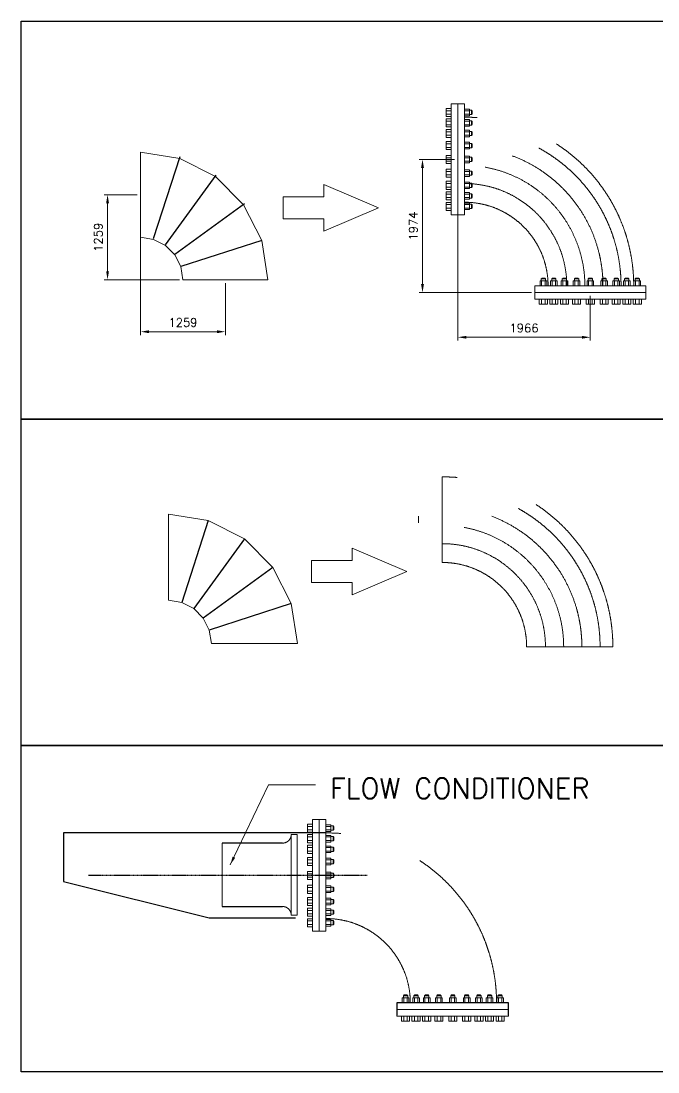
# Model space of a CAD drawing. Header units: inches. Extents: x 0 to 235202, y 0 to 184293.
# Drawn here: x 62539 to 71982, y 142563 to 158143 of the extents above; entities that cross this region are included whole.
import ezdxf

# ---------------------------------------------------------------- set-up
doc = ezdxf.new("R2010")
doc.units = ezdxf.units.IN
doc.header["$MEASUREMENT"] = 0
doc.linetypes.add('CENTER', pattern=[2, 1.25, -0.25, 0.25, -0.25])
doc.linetypes.add('HIDDEN', pattern=[0.375, 0.25, -0.125])
doc.layers.get('Defpoints').update_dxf_attribs({"color": 8})
doc.layers.add('DIM', color=251, linetype='Continuous', lineweight=0)
doc.layers.add('grid nos', color=253, linetype='Continuous', lineweight=0)
doc.layers.add('pipe_dimensio', color=1, linetype='Continuous')
doc.styles.add('SIMPLEX', font='simplex.shx')
doc.dimstyles.new('Simplex', dxfattribs={"dimscale": 100, "dimtxt": 2.5, "dimasz": 2.5, "dimexe": 1, "dimexo": 1, "dimgap": 1.5, "dimtad": 3, "dimdec": 0, "dimzin": 0, "dimdsep": 46, "dimtxsty": 'SIMPLEX', "dimcen": 2.5, "dimclrd": 8, "dimclre": 8, "dimclrt": 3, "dimadec": 0, "dimazin": 0, "dimtfac": 1, "dimtdec": 0, "dimtix": 1, "dimtmove": 0, "dimatfit": 3, "dimfxl": 1, "dimtolj": 1, "dimtzin": 0, "dimlwd": -1, "dimlwe": -1, "dimarcsym": 0})

# ---------------------------------------------------------------- blocks, each defined once
blk = doc.blocks.new('*D26')
at = {"layer": 'Defpoints', "color": 0, "transparency": 16777216}
for p in [(69014, 156091), (70979, 154117), (70979, 153455)]:
    blk.add_point(p, dxfattribs=at)
at = {"layer": 'DIM', "color": 251, "transparency": 16777216}
for p, q in [((69014, 156041), (69014, 153405)), ((70979, 154067), (70979, 153405)), ((69139, 153455), (70854, 153455))]:
    blk.add_line(p, q, dxfattribs=at)
for points in [[(69139, 153475), (69139, 153434), (69014, 153455)], [(70854, 153475), (70854, 153434), (70979, 153455)]]:
    blk.add_solid(points, dxfattribs=at)
at = {"layer": 'DIM', "color": 3, "transparency": 16777216, "insert": (69996, 153592), "char_height": 125, "attachment_point": 5, "style": 'SIMPLEX'}
blk.add_mtext('\\A1;1966', dxfattribs=at)
blk = doc.blocks.new('*D27')
at = {"layer": 'Defpoints', "color": 0, "transparency": 16777216}
for p in [(64311, 155567), (65570, 154308), (65570, 153537)]:
    blk.add_point(p, dxfattribs=at)
at = {"layer": 'DIM', "color": 251, "transparency": 16777216}
for p, q in [((64311, 155517), (64311, 153487)), ((65570, 154258), (65570, 153487)), ((64436, 153537), (65445, 153537))]:
    blk.add_line(p, q, dxfattribs=at)
for points in [[(64436, 153558), (64436, 153516), (64311, 153537)], [(65445, 153558), (65445, 153516), (65570, 153537)]]:
    blk.add_solid(points, dxfattribs=at)
at = {"layer": 'DIM', "color": 3, "transparency": 16777216, "insert": (64940, 153674), "char_height": 125, "attachment_point": 5, "style": 'SIMPLEX'}
blk.add_mtext('\\A1;1259', dxfattribs=at)
blk = doc.blocks.new('*D28')
at = {"layer": 'Defpoints', "color": 0, "transparency": 16777216}
for p in [(64311, 155567), (63822, 154308), (64940, 154308)]:
    blk.add_point(p, dxfattribs=at)
at = {"layer": 'DIM', "color": 251, "transparency": 16777216}
for p, q in [((64261, 155567), (63772, 155567)), ((63822, 155442), (63822, 154433)), ((64890, 154308), (63772, 154308))]:
    blk.add_line(p, q, dxfattribs=at)
for points in [[(63801, 155442), (63843, 155442), (63822, 155567)], [(63801, 154433), (63843, 154433), (63822, 154308)]]:
    blk.add_solid(points, dxfattribs=at)
at = {"layer": 'DIM', "color": 3, "transparency": 16777216, "insert": (63685, 154937), "char_height": 125, "attachment_point": 5, "rotation": 90, "style": 'SIMPLEX'}
blk.add_mtext('\\A1;1259', dxfattribs=at)
blk = doc.blocks.new('*D29')
at = {"layer": 'Defpoints', "color": 0, "transparency": 16777216}
for p in [(69014, 156091), (68491, 154117), (70157, 154117)]:
    blk.add_point(p, dxfattribs=at)
at = {"layer": 'DIM', "color": 251, "transparency": 16777216}
for p, q in [((68964, 156091), (68441, 156091)), ((68491, 155966), (68491, 154242)), ((70107, 154117), (68441, 154117))]:
    blk.add_line(p, q, dxfattribs=at)
for points in [[(68470, 155966), (68512, 155966), (68491, 156091)], [(68470, 154242), (68512, 154242), (68491, 154117)]]:
    blk.add_solid(points, dxfattribs=at)
at = {"layer": 'DIM', "color": 3, "transparency": 16777216, "insert": (68354, 155104), "char_height": 125, "attachment_point": 5, "rotation": 90, "style": 'SIMPLEX'}
blk.add_mtext('\\A1;1974', dxfattribs=at)

msp = doc.modelspace()

# ---------------------------------------------------------------- linework, layer by layer
at = {"color": 8, "linetype": 'HIDDEN', "ltscale": 10000}
for p, q in [((64893.8, 156130), (64498.9, 154914.6)), ((65428, 155857.9), (64676.8, 154823.9)), ((65852, 155433.9), (64818.1, 154682.7)), ((66107.5, 154891.4), (64909.2, 154502))]:
    msp.add_line(p, q, dxfattribs=at)
at = {"linetype": 'HIDDEN', "ltscale": 10000}
for p, q in [((65315.8, 150739.4), (64920.9, 149523.9)), ((65850, 150467.2), (65098.8, 149433.3)), ((66273.9, 150043.2), (65240, 149292)), ((66546.1, 149509), (65330.7, 149114.1))]:
    msp.add_line(p, q, dxfattribs=at)
at = {"color": 251, "linetype": 'CENTER', "ltscale": 10}
msp.add_line((67672.3, 145477), (63537.8, 145477), dxfattribs=at)
at = {"color": 251}
for p, q in [((69768.5, 143587), (68112.5, 143587)), ((68112.5, 143587), (68112.5, 143407)), ((69768.5, 143407), (69768.5, 143587))]:
    msp.add_line(p, q, dxfattribs=at)
for points in [[(62539, 158142.9), (72446, 158142.9), (72446, 152240.2), (62539, 152240.2)], [(62539, 152240.2), (72446, 152240.2), (72446, 147401.8), (62539, 147401.8)], [(62539, 147401.8), (72446, 147401.8), (72446, 142563.4), (62539, 142563.4)]]:
    msp.add_lwpolyline(points, close=True)
at = {"layer": 'DIM', "color": 170, "ltscale": 10}
for p, q in [((68915.8, 156913.5), (68915.8, 155269.2)), ((69013.7, 156913.5), (69013.7, 155269.2)), ((69111.5, 156913.5), (69111.5, 155269.2)), ((68841.4, 156813.1), (68915.8, 156813.1)), ((68841.4, 156761.6), (68915.8, 156761.6)), ((69111.5, 156813.1), (69185.9, 156813.1)), ((69111.5, 156761.6), (69185.9, 156761.6)), ((69217.2, 156818.9), (69228.5, 156807.7)), ((69217.2, 156755.8), (69228.5, 156767)), ((69228.5, 156767), (69228.5, 156807.7)), ((68841.4, 156657.7), (68915.8, 156657.7)), ((68841.4, 156606.2), (68915.8, 156606.2)), ((69111.5, 156657.7), (69185.9, 156657.7)), ((69111.5, 156606.2), (69185.9, 156606.2)), ((69217.2, 156663.5), (69228.5, 156652.3)), ((69217.2, 156600.3), (69228.5, 156611.6)), ((69228.5, 156611.6), (69228.5, 156652.3)), ((68841.4, 156501.3), (68915.8, 156501.3)), ((68841.4, 156449.7), (68915.8, 156449.7)), ((69111.5, 156501.3), (69185.9, 156501.3)), ((69111.5, 156449.7), (69185.9, 156449.7)), ((69217.2, 156507.1), (69228.5, 156495.8)), ((69217.2, 156443.9), (69228.5, 156455.2)), ((69228.5, 156455.2), (69228.5, 156495.8)), ((68841.4, 156321.4), (68915.8, 156321.4)), ((68841.4, 156269.8), (68915.8, 156269.8)), ((69111.5, 156321.4), (69185.9, 156321.4)), ((69111.5, 156269.8), (69185.9, 156269.8)), ((69217.2, 156327.2), (69228.5, 156315.9)), ((69217.2, 156264), (69228.5, 156275.3)), ((69228.5, 156275.3), (69228.5, 156315.9)), ((68841.4, 156116.7), (68915.8, 156116.7)), ((69111.5, 156116.7), (69185.9, 156116.7)), ((69217.2, 156122.5), (69228.5, 156111.2)), ((69228.5, 156070.6), (69228.5, 156111.2)), ((68841.4, 156065.1), (68915.8, 156065.1)), ((69111.5, 156065.1), (69185.9, 156065.1)), ((69217.2, 156059.3), (69228.5, 156070.6)), ((68841.4, 155912.9), (68915.8, 155912.9)), ((68841.4, 155861.3), (68915.8, 155861.3)), ((69111.5, 155912.9), (69185.9, 155912.9)), ((69111.5, 155861.3), (69185.9, 155861.3)), ((69217.2, 155918.7), (69228.5, 155907.4)), ((69217.2, 155855.5), (69228.5, 155866.8)), ((69228.5, 155907.4), (69228.5, 155866.8)), ((68841.4, 155733), (68915.8, 155733)), ((68841.4, 155681.4), (68915.8, 155681.4)), ((69111.5, 155733), (69185.9, 155733)), ((69111.5, 155681.4), (69185.9, 155681.4)), ((69217.2, 155738.8), (69228.5, 155727.5)), ((69217.2, 155675.6), (69228.5, 155686.9)), ((69228.5, 155727.5), (69228.5, 155686.9)), ((68841.4, 155576.5), (68915.8, 155576.5)), ((68841.4, 155525), (68915.8, 155525)), ((69111.5, 155576.5), (69185.9, 155576.5)), ((69111.5, 155525), (69185.9, 155525)), ((69217.2, 155582.4), (69228.5, 155571.1)), ((69217.2, 155519.2), (69228.5, 155530.5)), ((69228.5, 155571.1), (69228.5, 155530.5)), ((68841.4, 155421.1), (68915.8, 155421.1)), ((68841.4, 155369.6), (68915.8, 155369.6)), ((69111.5, 155421.1), (69185.9, 155421.1)), ((69111.5, 155369.6), (69185.9, 155369.6)), ((69217.2, 155427), (69228.5, 155415.7)), ((69217.2, 155363.8), (69228.5, 155375)), ((69228.5, 155415.7), (69228.5, 155375)), ((70251.6, 154320.5), (70262.9, 154331.7)), ((70257.4, 154214.8), (70257.4, 154289.1)), ((70303.5, 154331.7), (70262.9, 154331.7)), ((70314.8, 154320.5), (70303.5, 154331.7)), ((70309, 154214.8), (70309, 154289.1)), ((70407, 154320.5), (70418.3, 154331.7)), ((70412.8, 154214.8), (70412.8, 154289.1)), ((70458.9, 154331.7), (70418.3, 154331.7)), ((70470.2, 154320.5), (70458.9, 154331.7)), ((70464.4, 154214.8), (70464.4, 154289.1)), ((70563.5, 154320.5), (70574.7, 154331.7)), ((70569.3, 154214.8), (70569.3, 154289.1)), ((70615.4, 154331.7), (70574.7, 154331.7)), ((70626.6, 154320.5), (70615.4, 154331.7)), ((70620.8, 154214.8), (70620.8, 154289.1)), ((70743.4, 154320.5), (70754.6, 154331.7)), ((70749.2, 154214.8), (70749.2, 154289.1)), ((70795.3, 154331.7), (70754.6, 154331.7)), ((70806.5, 154320.5), (70795.3, 154331.7)), ((70800.7, 154214.8), (70800.7, 154289.1)), ((70948.1, 154320.5), (70959.3, 154331.7)), ((70953.9, 154214.8), (70953.9, 154289.1)), ((71000, 154331.7), (70959.3, 154331.7)), ((71011.2, 154320.5), (71000, 154331.7)), ((71005.4, 154214.8), (71005.4, 154289.1)), ((71151.9, 154320.5), (71163.1, 154331.7)), ((71157.7, 154214.8), (71157.7, 154289.1)), ((71163.1, 154331.7), (71203.8, 154331.7)), ((71215, 154320.5), (71203.8, 154331.7)), ((71209.2, 154214.8), (71209.2, 154289.1)), ((71331.7, 154320.5), (71343, 154331.7)), ((71337.6, 154214.8), (71337.6, 154289.1)), ((71343, 154331.7), (71383.7, 154331.7)), ((71394.9, 154320.5), (71383.7, 154331.7)), ((71389.1, 154214.8), (71389.1, 154289.1)), ((71488.2, 154320.5), (71499.4, 154331.7)), ((71494, 154214.8), (71494, 154289.1)), ((71499.4, 154331.7), (71540.1, 154331.7)), ((71551.3, 154320.5), (71540.1, 154331.7)), ((71545.5, 154214.8), (71545.5, 154289.1)), ((71643.6, 154320.5), (71654.9, 154331.7)), ((71649.4, 154214.8), (71649.4, 154289.1)), ((71654.9, 154331.7), (71695.5, 154331.7)), ((71706.8, 154320.5), (71695.5, 154331.7)), ((71700.9, 154214.8), (71700.9, 154289.1)), ((70157.1, 154019), (70157.1, 154214.8)), ((70157.1, 154214.8), (71801.3, 154214.8)), ((70157.1, 154116.9), (71801.3, 154116.9)), ((71801.3, 154019), (71801.3, 154214.8)), ((70157.1, 154019), (71801.3, 154019)), ((70257.4, 153944.6), (70257.4, 154019)), ((70309, 153944.6), (70309, 154019)), ((70412.8, 153944.6), (70412.8, 154019)), ((70464.4, 153944.6), (70464.4, 154019)), ((70569.3, 153944.6), (70569.3, 154019)), ((70620.8, 153944.6), (70620.8, 154019)), ((70749.2, 153944.6), (70749.2, 154019)), ((70800.7, 153944.6), (70800.7, 154019)), ((70953.9, 153944.6), (70953.9, 154019)), ((71005.4, 153944.6), (71005.4, 154019)), ((71157.7, 153944.6), (71157.7, 154019)), ((71209.2, 153944.6), (71209.2, 154019)), ((71337.6, 153944.6), (71337.6, 154019)), ((71389.1, 153944.6), (71389.1, 154019)), ((71494, 153944.6), (71494, 154019)), ((71545.5, 153944.6), (71545.5, 154019)), ((71649.4, 153944.6), (71649.4, 154019)), ((71700.9, 153944.6), (71700.9, 154019)), ((70035, 148865.1), (71313, 148865.1)), ((71313, 148865.1), (70035, 148865.1)), ((71160.2, 148865.1), (71258.8, 148865.1))]:
    msp.add_line(p, q, dxfattribs=at)
at = {"layer": 'DIM', "color": 170}
msp.add_line((71801.3, 154036), (71801.3, 154214.8), dxfattribs=at)
at = {"layer": 'DIM', "color": 5, "ltscale": 10}
for p, q in [((68784, 151385.1), (68784, 150116.1)), ((68784, 150116.1), (68784, 151385.1)), ((68432.5, 150705.3), (68432.5, 150803.9))]:
    msp.add_line(p, q, dxfattribs=at)
at = {"layer": 'DIM', "color": 2, "ltscale": 10}
for p, q in [((70169.9, 148865.1), (70071.3, 148865.1)), ((70327.4, 148865.1), (70228.9, 148865.1)), ((70508.6, 148865.1), (70410, 148865.1)), ((70714.8, 148865.1), (70616.2, 148865.1)), ((70821.5, 148865.1), (70920, 148865.1)), ((71002.6, 148865.1), (71101.2, 148865.1))]:
    msp.add_line(p, q, dxfattribs=at)
at = {"layer": 'DIM', "color": 251, "ltscale": 10}
for p, q in [((66862.4, 146305), (66862.4, 144649)), ((66961, 146305), (66961, 144649)), ((67059.5, 146305), (67059.5, 144649)), ((66787.5, 146203.9), (66862.4, 146203.9)), ((66787.5, 146152), (66862.4, 146152)), ((67059.5, 146203.9), (67134.5, 146203.9)), ((67059.5, 146152), (67134.5, 146152)), ((67166, 146209.8), (67177.4, 146198.4)), ((67166, 146146.1), (67177.4, 146157.5)), ((67177.4, 146157.5), (67177.4, 146198.4)), ((66787.5, 146047.4), (66862.4, 146047.4)), ((66787.5, 145995.5), (66862.4, 145995.5)), ((67059.5, 146047.4), (67134.5, 146047.4)), ((67059.5, 145995.5), (67134.5, 145995.5)), ((67166, 146053.2), (67177.4, 146041.9)), ((67166, 145989.6), (67177.4, 146001)), ((67177.4, 146001), (67177.4, 146041.9)), ((66787.5, 145889.8), (66862.4, 145889.8)), ((66787.5, 145837.9), (66862.4, 145837.9)), ((67059.5, 145889.8), (67134.5, 145889.8)), ((67059.5, 145837.9), (67134.5, 145837.9)), ((67166, 145895.7), (67177.4, 145884.3)), ((67166, 145832.1), (67177.4, 145843.4)), ((67177.4, 145843.4), (67177.4, 145884.3)), ((66787.5, 145708.6), (66862.4, 145708.6)), ((67059.5, 145708.6), (67134.5, 145708.6)), ((67166, 145714.5), (67177.4, 145703.2)), ((67177.4, 145662.2), (67177.4, 145703.2)), ((66787.5, 145656.7), (66862.4, 145656.7)), ((67059.5, 145656.7), (67134.5, 145656.7)), ((67166, 145650.9), (67177.4, 145662.2)), ((66787.5, 145502.5), (66862.4, 145502.5)), ((66787.5, 145450.6), (66862.4, 145450.6)), ((67059.5, 145502.5), (67134.5, 145502.5)), ((67059.5, 145450.6), (67134.5, 145450.6)), ((67166, 145508.3), (67177.4, 145497)), ((67166, 145444.7), (67177.4, 145456)), ((67177.4, 145456), (67177.4, 145497)), ((66787.5, 145297.2), (66862.4, 145297.2)), ((66787.5, 145245.3), (66862.4, 145245.3)), ((67059.5, 145297.2), (67134.5, 145297.2)), ((67059.5, 145245.3), (67134.5, 145245.3)), ((67166, 145303.1), (67177.4, 145291.7)), ((67166, 145239.5), (67177.4, 145250.8)), ((67177.4, 145291.7), (67177.4, 145250.8)), ((66787.5, 145116), (66862.4, 145116)), ((66787.5, 145064.1), (66862.4, 145064.1)), ((67059.5, 145116), (67134.5, 145116)), ((67059.5, 145064.1), (67134.5, 145064.1)), ((67166, 145121.9), (67177.4, 145110.6)), ((67166, 145058.3), (67177.4, 145069.6)), ((67177.4, 145110.6), (67177.4, 145069.6)), ((66787.5, 144958.5), (66862.4, 144958.5)), ((66787.5, 144906.6), (66862.4, 144906.6)), ((67059.5, 144958.5), (67134.5, 144958.5)), ((67059.5, 144906.6), (67134.5, 144906.6)), ((67166, 144964.4), (67177.4, 144953)), ((67166, 144900.7), (67177.4, 144912.1)), ((67177.4, 144953), (67177.4, 144912.1)), ((66787.5, 144802), (66862.4, 144802)), ((66787.5, 144750.1), (66862.4, 144750.1)), ((67059.5, 144802), (67134.5, 144802)), ((67059.5, 144750.1), (67134.5, 144750.1)), ((67166, 144807.8), (67177.4, 144796.5)), ((67166, 144744.2), (67177.4, 144755.6)), ((67177.4, 144796.5), (67177.4, 144755.6)), ((68207.8, 143693.4), (68219.1, 143704.8)), ((68213.6, 143587), (68213.6, 143661.9)), ((68260, 143704.8), (68219.1, 143704.8)), ((68271.4, 143693.4), (68260, 143704.8)), ((68265.5, 143587), (68265.5, 143661.9)), ((68364.3, 143693.4), (68375.6, 143704.8)), ((68370.2, 143587), (68370.2, 143661.9)), ((68416.6, 143704.8), (68375.6, 143704.8)), ((68427.9, 143693.4), (68416.6, 143704.8)), ((68422.1, 143587), (68422.1, 143661.9)), ((68521.8, 143693.4), (68533.2, 143704.8)), ((68527.7, 143587), (68527.7, 143661.9)), ((68574.1, 143704.8), (68533.2, 143704.8)), ((68585.5, 143693.4), (68574.1, 143704.8)), ((68579.6, 143587), (68579.6, 143661.9)), ((68703, 143693.4), (68714.4, 143704.8)), ((68708.9, 143587), (68708.9, 143661.9)), ((68755.3, 143704.8), (68714.4, 143704.8)), ((68766.6, 143693.4), (68755.3, 143704.8)), ((68760.8, 143587), (68760.8, 143661.9)), ((68909.2, 143693.4), (68920.5, 143704.8)), ((68915.1, 143587), (68915.1, 143661.9)), ((68961.5, 143704.8), (68920.5, 143704.8)), ((68972.8, 143693.4), (68961.5, 143704.8)), ((68967, 143587), (68967, 143661.9)), ((69114.4, 143693.4), (69125.8, 143704.8)), ((69120.3, 143587), (69120.3, 143661.9)), ((69125.8, 143704.8), (69166.7, 143704.8)), ((69178.1, 143693.4), (69166.7, 143704.8)), ((69172.2, 143587), (69172.2, 143661.9)), ((69295.6, 143693.4), (69307, 143704.8)), ((69301.5, 143587), (69301.5, 143661.9)), ((69307, 143704.8), (69347.9, 143704.8)), ((69359.2, 143693.4), (69347.9, 143704.8)), ((69353.4, 143587), (69353.4, 143661.9)), ((69453.2, 143693.4), (69464.5, 143704.8)), ((69459, 143587), (69459, 143661.9)), ((69464.5, 143704.8), (69505.4, 143704.8)), ((69516.8, 143693.4), (69505.4, 143704.8)), ((69510.9, 143587), (69510.9, 143661.9)), ((69609.7, 143693.4), (69621, 143704.8)), ((69615.6, 143587), (69615.6, 143661.9)), ((69621, 143704.8), (69662, 143704.8)), ((69673.3, 143693.4), (69662, 143704.8)), ((69667.5, 143587), (69667.5, 143661.9)), ((68112.5, 143389.8), (68112.5, 143587)), ((68112.5, 143587), (69768.5, 143587)), ((68112.5, 143488.4), (69768.5, 143488.4)), ((69768.5, 143389.8), (69768.5, 143587)), ((68112.5, 143389.8), (69768.5, 143389.8)), ((68213.6, 143314.9), (68213.6, 143389.8)), ((68265.5, 143314.9), (68265.5, 143389.8)), ((68370.2, 143314.9), (68370.2, 143389.8)), ((68422.1, 143314.9), (68422.1, 143389.8)), ((68527.7, 143314.9), (68527.7, 143389.8)), ((68579.6, 143314.9), (68579.6, 143389.8)), ((68708.9, 143314.9), (68708.9, 143389.8)), ((68760.8, 143314.9), (68760.8, 143389.8)), ((68915.1, 143314.9), (68915.1, 143389.8)), ((68967, 143314.9), (68967, 143389.8)), ((69120.3, 143314.9), (69120.3, 143389.8)), ((69172.2, 143314.9), (69172.2, 143389.8)), ((69301.5, 143314.9), (69301.5, 143389.8)), ((69353.4, 143314.9), (69353.4, 143389.8)), ((69459, 143314.9), (69459, 143389.8)), ((69510.9, 143314.9), (69510.9, 143389.8)), ((69615.6, 143314.9), (69615.6, 143389.8)), ((69667.5, 143314.9), (69667.5, 143389.8))]:
    msp.add_line(p, q, dxfattribs=at)
at = {"layer": 'DIM', "color": 8, "linetype": 'Continuous'}
msp.add_line((66380.2, 146107), (66470.2, 146107), dxfattribs=at)
at = {"layer": 'DIM', "color": 170, "ltscale": 10}
for points in [[(68915.8, 156913.5), (69013.7, 156913.5), (69013.7, 155269.2), (68915.8, 155269.2)], [(69111.5, 156913.5), (69013.7, 156913.5), (69013.7, 155269.2), (69111.5, 155269.2)], [(68915.8, 156847.6), (68841.4, 156847.6), (68841.4, 156728), (68915.8, 156728)], [(69111.5, 156836.3), (69185.9, 156836.3), (69185.9, 156738.4), (69111.5, 156738.4)], [(69185.9, 156755.8), (69217.2, 156755.8), (69217.2, 156818.9), (69185.9, 156818.9)], [(68915.8, 156692.2), (68841.4, 156692.2), (68841.4, 156572.6), (68915.8, 156572.6)], [(69111.5, 156680.9), (69185.9, 156680.9), (69185.9, 156583), (69111.5, 156583)], [(69185.9, 156600.3), (69217.2, 156600.3), (69217.2, 156663.5), (69185.9, 156663.5)], [(68915.8, 156535.8), (68841.4, 156535.8), (68841.4, 156416.2), (68915.8, 156416.2)], [(69111.5, 156524.4), (69185.9, 156524.4), (69185.9, 156426.6), (69111.5, 156426.6)], [(69185.9, 156443.9), (69217.2, 156443.9), (69217.2, 156507.1), (69185.9, 156507.1)], [(68915.8, 156355.9), (68841.4, 156355.9), (68841.4, 156236.3), (68915.8, 156236.3)], [(69111.5, 156344.5), (69185.9, 156344.5), (69185.9, 156246.7), (69111.5, 156246.7)], [(69185.9, 156264), (69217.2, 156264), (69217.2, 156327.2), (69185.9, 156327.2)], [(68915.8, 156151.1), (68841.4, 156151.1), (68841.4, 156031.6), (68915.8, 156031.6)], [(69111.5, 156139.8), (69185.9, 156139.8), (69185.9, 156041.9), (69111.5, 156041.9)], [(69185.9, 156059.3), (69217.2, 156059.3), (69217.2, 156122.5), (69185.9, 156122.5)], [(68915.8, 155826.9), (68841.4, 155826.9), (68841.4, 155946.4), (68915.8, 155946.4)], [(69111.5, 155838.2), (69185.9, 155838.2), (69185.9, 155936), (69111.5, 155936)], [(69185.9, 155918.7), (69217.2, 155918.7), (69217.2, 155855.5), (69185.9, 155855.5)], [(68915.8, 155647), (68841.4, 155647), (68841.4, 155766.5), (68915.8, 155766.5)], [(69111.5, 155658.3), (69185.9, 155658.3), (69185.9, 155756.1), (69111.5, 155756.1)], [(69185.9, 155738.8), (69217.2, 155738.8), (69217.2, 155675.6), (69185.9, 155675.6)], [(68915.8, 155490.5), (68841.4, 155490.5), (68841.4, 155610.1), (68915.8, 155610.1)], [(69111.5, 155501.8), (69185.9, 155501.8), (69185.9, 155599.7), (69111.5, 155599.7)], [(69185.9, 155582.4), (69217.2, 155582.4), (69217.2, 155519.2), (69185.9, 155519.2)], [(68915.8, 155335.1), (68841.4, 155335.1), (68841.4, 155454.7), (68915.8, 155454.7)], [(69111.5, 155346.4), (69185.9, 155346.4), (69185.9, 155444.3), (69111.5, 155444.3)], [(69185.9, 155427), (69217.2, 155427), (69217.2, 155363.8), (69185.9, 155363.8)], [(70234.3, 154214.8), (70234.3, 154289.1), (70332.1, 154289.1), (70332.1, 154214.8)], [(70314.8, 154289.1), (70314.8, 154320.5), (70251.6, 154320.5), (70251.6, 154289.1)], [(70389.7, 154214.8), (70389.7, 154289.1), (70487.5, 154289.1), (70487.5, 154214.8)], [(70470.2, 154289.1), (70470.2, 154320.5), (70407, 154320.5), (70407, 154289.1)], [(70546.1, 154214.8), (70546.1, 154289.1), (70644, 154289.1), (70644, 154214.8)], [(70626.6, 154289.1), (70626.6, 154320.5), (70563.5, 154320.5), (70563.5, 154289.1)], [(70726, 154214.8), (70726, 154289.1), (70823.9, 154289.1), (70823.9, 154214.8)], [(70806.5, 154289.1), (70806.5, 154320.5), (70743.4, 154320.5), (70743.4, 154289.1)], [(70930.7, 154214.8), (70930.7, 154289.1), (71028.6, 154289.1), (71028.6, 154214.8)], [(71011.2, 154289.1), (71011.2, 154320.5), (70948.1, 154320.5), (70948.1, 154289.1)], [(71232.4, 154214.8), (71232.4, 154289.1), (71134.5, 154289.1), (71134.5, 154214.8)], [(71151.9, 154289.1), (71151.9, 154320.5), (71215, 154320.5), (71215, 154289.1)], [(71412.3, 154214.8), (71412.3, 154289.1), (71314.4, 154289.1), (71314.4, 154214.8)], [(71331.7, 154289.1), (71331.7, 154320.5), (71394.9, 154320.5), (71394.9, 154289.1)], [(71568.7, 154214.8), (71568.7, 154289.1), (71470.8, 154289.1), (71470.8, 154214.8)], [(71488.2, 154289.1), (71488.2, 154320.5), (71551.3, 154320.5), (71551.3, 154289.1)], [(71724.1, 154214.8), (71724.1, 154289.1), (71626.2, 154289.1), (71626.2, 154214.8)], [(71643.6, 154289.1), (71643.6, 154320.5), (71706.8, 154320.5), (71706.8, 154289.1)], [(70157.1, 154214.8), (70157.1, 154116.9), (71801.3, 154116.9), (71801.3, 154214.8)], [(70157.1, 154019), (70157.1, 154116.9), (71801.3, 154116.9), (71801.3, 154019)], [(70222.9, 154019), (70222.9, 153944.6), (70342.5, 153944.6), (70342.5, 154019)], [(70378.4, 154019), (70378.4, 153944.6), (70497.9, 153944.6), (70497.9, 154019)], [(70534.8, 154019), (70534.8, 153944.6), (70654.4, 153944.6), (70654.4, 154019)], [(70714.7, 154019), (70714.7, 153944.6), (70834.2, 153944.6), (70834.2, 154019)], [(70919.4, 154019), (70919.4, 153944.6), (71039, 153944.6), (71039, 154019)], [(71243.7, 154019), (71243.7, 153944.6), (71124.1, 153944.6), (71124.1, 154019)], [(71423.6, 154019), (71423.6, 153944.6), (71304, 153944.6), (71304, 154019)], [(71580, 154019), (71580, 153944.6), (71460.4, 153944.6), (71460.4, 154019)], [(71735.4, 154019), (71735.4, 153944.6), (71615.9, 153944.6), (71615.9, 154019)]]:
    msp.add_lwpolyline(points, close=True, dxfattribs=at)
at = {"layer": 'DIM', "color": 2}
for points in [[(67028.7, 155720.1), (67028.7, 155536.9), (66423.3, 155536.9), (66423.3, 155211.2), (67028.7, 155211.2), (67028.7, 155027.9), (67836.9, 155374)], [(67450.6, 150329.4), (67450.6, 150146.2), (66845.3, 150146.2), (66845.3, 149820.5), (67450.6, 149820.5), (67450.6, 149637.2), (68258.9, 149983.3)]]:
    msp.add_lwpolyline(points, close=True, dxfattribs=at)
at = {"layer": 'DIM', "color": 251, "ltscale": 10}
for points in [[(66862.4, 146305), (66961, 146305), (66961, 144649), (66862.4, 144649)], [(67059.5, 146305), (66961, 146305), (66961, 144649), (67059.5, 144649)], [(66862.4, 146238.6), (66787.5, 146238.6), (66787.5, 146118.2), (66862.4, 146118.2)], [(67059.5, 146227.2), (67134.5, 146227.2), (67134.5, 146128.7), (67059.5, 146128.7)], [(67134.5, 146146.1), (67166, 146146.1), (67166, 146209.8), (67134.5, 146209.8)], [(66862.4, 146082.1), (66787.5, 146082.1), (66787.5, 145961.7), (66862.4, 145961.7)], [(67059.5, 146070.7), (67134.5, 146070.7), (67134.5, 145972.1), (67059.5, 145972.1)], [(67134.5, 145989.6), (67166, 145989.6), (67166, 146053.2), (67134.5, 146053.2)], [(66862.4, 145924.6), (66787.5, 145924.6), (66787.5, 145804.1), (66862.4, 145804.1)], [(67059.5, 145913.2), (67134.5, 145913.2), (67134.5, 145814.6), (67059.5, 145814.6)], [(67134.5, 145832.1), (67166, 145832.1), (67166, 145895.7), (67134.5, 145895.7)], [(66862.4, 145743.4), (66787.5, 145743.4), (66787.5, 145623), (66862.4, 145623)], [(67059.5, 145732), (67134.5, 145732), (67134.5, 145633.4), (67059.5, 145633.4)], [(67134.5, 145650.9), (67166, 145650.9), (67166, 145714.5), (67134.5, 145714.5)], [(66862.4, 145537.2), (66787.5, 145537.2), (66787.5, 145416.8), (66862.4, 145416.8)], [(67059.5, 145525.8), (67134.5, 145525.8), (67134.5, 145427.2), (67059.5, 145427.2)], [(67134.5, 145444.7), (67166, 145444.7), (67166, 145508.3), (67134.5, 145508.3)], [(66862.4, 145210.6), (66787.5, 145210.6), (66787.5, 145331), (66862.4, 145331)], [(67059.5, 145222), (67134.5, 145222), (67134.5, 145320.6), (67059.5, 145320.6)], [(67134.5, 145303.1), (67166, 145303.1), (67166, 145239.5), (67134.5, 145239.5)], [(66862.4, 145029.4), (66787.5, 145029.4), (66787.5, 145149.8), (66862.4, 145149.8)], [(67059.5, 145040.8), (67134.5, 145040.8), (67134.5, 145139.4), (67059.5, 145139.4)], [(67134.5, 145121.9), (67166, 145121.9), (67166, 145058.3), (67134.5, 145058.3)], [(66862.4, 144871.9), (66787.5, 144871.9), (66787.5, 144992.3), (66862.4, 144992.3)], [(67059.5, 144883.3), (67134.5, 144883.3), (67134.5, 144981.8), (67059.5, 144981.8)], [(67134.5, 144964.4), (67166, 144964.4), (67166, 144900.7), (67134.5, 144900.7)], [(66862.4, 144715.3), (66787.5, 144715.3), (66787.5, 144835.8), (66862.4, 144835.8)], [(67059.5, 144726.7), (67134.5, 144726.7), (67134.5, 144825.3), (67059.5, 144825.3)], [(67134.5, 144807.8), (67166, 144807.8), (67166, 144744.2), (67134.5, 144744.2)], [(68190.3, 143587), (68190.3, 143661.9), (68288.9, 143661.9), (68288.9, 143587)], [(68271.4, 143661.9), (68271.4, 143693.4), (68207.8, 143693.4), (68207.8, 143661.9)], [(68346.8, 143587), (68346.8, 143661.9), (68445.4, 143661.9), (68445.4, 143587)], [(68427.9, 143661.9), (68427.9, 143693.4), (68364.3, 143693.4), (68364.3, 143661.9)], [(68504.4, 143587), (68504.4, 143661.9), (68602.9, 143661.9), (68602.9, 143587)], [(68585.5, 143661.9), (68585.5, 143693.4), (68521.8, 143693.4), (68521.8, 143661.9)], [(68685.5, 143587), (68685.5, 143661.9), (68784.1, 143661.9), (68784.1, 143587)], [(68766.6, 143661.9), (68766.6, 143693.4), (68703, 143693.4), (68703, 143661.9)], [(68891.7, 143587), (68891.7, 143661.9), (68990.3, 143661.9), (68990.3, 143587)], [(68972.8, 143661.9), (68972.8, 143693.4), (68909.2, 143693.4), (68909.2, 143661.9)], [(69195.5, 143587), (69195.5, 143661.9), (69097, 143661.9), (69097, 143587)], [(69114.4, 143661.9), (69114.4, 143693.4), (69178.1, 143693.4), (69178.1, 143661.9)], [(69376.7, 143587), (69376.7, 143661.9), (69278.1, 143661.9), (69278.1, 143587)], [(69295.6, 143661.9), (69295.6, 143693.4), (69359.2, 143693.4), (69359.2, 143661.9)], [(69534.3, 143587), (69534.3, 143661.9), (69435.7, 143661.9), (69435.7, 143587)], [(69453.2, 143661.9), (69453.2, 143693.4), (69516.8, 143693.4), (69516.8, 143661.9)], [(69690.8, 143587), (69690.8, 143661.9), (69592.2, 143661.9), (69592.2, 143587)], [(69609.7, 143661.9), (69609.7, 143693.4), (69673.3, 143693.4), (69673.3, 143661.9)], [(68112.5, 143587), (68112.5, 143488.4), (69768.5, 143488.4), (69768.5, 143587)], [(68112.5, 143389.8), (68112.5, 143488.4), (69768.5, 143488.4), (69768.5, 143389.8)], [(68178.9, 143389.8), (68178.9, 143314.9), (68299.3, 143314.9), (68299.3, 143389.8)], [(68335.4, 143389.8), (68335.4, 143314.9), (68455.8, 143314.9), (68455.8, 143389.8)], [(68493, 143389.8), (68493, 143314.9), (68613.4, 143314.9), (68613.4, 143389.8)], [(68674.1, 143389.8), (68674.1, 143314.9), (68794.6, 143314.9), (68794.6, 143389.8)], [(68880.3, 143389.8), (68880.3, 143314.9), (69000.8, 143314.9), (69000.8, 143389.8)], [(69206.9, 143389.8), (69206.9, 143314.9), (69086.5, 143314.9), (69086.5, 143389.8)], [(69388.1, 143389.8), (69388.1, 143314.9), (69267.7, 143314.9), (69267.7, 143389.8)], [(69545.7, 143389.8), (69545.7, 143314.9), (69425.2, 143314.9), (69425.2, 143389.8)], [(69702.2, 143389.8), (69702.2, 143314.9), (69581.8, 143314.9), (69581.8, 143389.8)]]:
    msp.add_lwpolyline(points, close=True, dxfattribs=at)
at = {"layer": 'DIM', "color": 170, "linetype": 'HIDDEN', "ltscale": 10000}
for centre, radius, start, end in [((69126.7, 154221.1), 2495.9, 359.85549, 90.34887), ((69111.5, 154214.8), 1242.1, 0, 90), ((68799.3, 148871.4), 2513.7, 359.85549, 90.34887), ((68784, 148865.1), 1251, 0, 90)]:
    msp.add_arc(centre, radius, start, end, dxfattribs=at)
at = {"layer": 'grid nos', "color": 170, "linetype": 'HIDDEN', "ltscale": 10000}
for p, q in [((66545.4, 144887.8), (66545.4, 146084.8)), ((66630.9, 146084.8), (66545.4, 146084.8)), ((66630.9, 144887.8), (66630.9, 146084.8)), ((65519.4, 145016.1), (65519.4, 145956.6)), ((66545.4, 144887.8), (66630.9, 144887.8))]:
    msp.add_line(p, q, dxfattribs=at)
at = {"layer": 'grid nos', "color": 251, "linetype": 'HIDDEN', "ltscale": 10000}
for p, q in [((67059.5, 144838), (67059.5, 145477)), ((68310.5, 143587), (69588.5, 143587))]:
    msp.add_line(p, q, dxfattribs=at)
at = {"layer": 'grid nos', "color": 8}
msp.add_lwpolyline([(66200, 154307.5), (64940, 154307.5), (64909.2, 154502), (64819.8, 154677.4), (64680.6, 154816.7), (64505.1, 154906), (64310.7, 154936.8), (64310.7, 156196.8), (64894.5, 156104.4), (65421.2, 155836), (65839.1, 155418), (66107.5, 154891.4)], close=True, dxfattribs=at)
at = {"layer": 'grid nos', "color": 170}
msp.add_lwpolyline([(66639.9, 148916.9), (65361.9, 148916.9), (65330.7, 149114.1), (65240, 149292), (65098.8, 149433.3), (64920.9, 149523.9), (64723.6, 149555.2), (64723.6, 150833.2), (65315.8, 150739.4), (65850, 150467.2), (66273.9, 150043.2), (66546.1, 149509)], close=True, dxfattribs=at)
at = {"layer": 'grid nos', "linetype": 'HIDDEN', "ltscale": 10000}
for centre, radius in [((69111.5, 154214.8), 2323.4), ((69111.5, 154214.8), 2055.3), ((69111.5, 154214.8), 1787.2), ((69111.5, 154214.8), 1519.1), ((68784, 148865.1), 2340), ((68784, 148865.1), 2070), ((68784, 148865.1), 1800), ((68784, 148865.1), 1530)]:
    msp.add_arc(centre, radius, 0, 90, dxfattribs=at)
at = {"layer": 'grid nos', "color": 170, "linetype": 'HIDDEN', "ltscale": 10000}
for centre, start, end in [((66417.1, 146084.8), 270, 0), ((66417.1, 144887.8), 0, 90)]:
    msp.add_arc(centre, 128.2, start, end, dxfattribs=at)
at = {"layer": 'grid nos', "color": 251, "linetype": 'HIDDEN', "ltscale": 10000}
for centre, radius, start, end in [((67074.9, 143593.3), 2513.7, 359.85549, 90.34887), ((67059.5, 143587), 1251, 0, 90)]:
    msp.add_arc(centre, radius, start, end, dxfattribs=at)
at = {"layer": 'pipe_dimensio', "color": 251}
msp.add_line((67059.5, 146107), (65508.3, 146107), dxfattribs=at)
at = {"layer": 'pipe_dimensio', "color": 170}
for p, q in [((66417.1, 145956.6), (65519.4, 145956.6)), ((65519.4, 145016.1), (66417.1, 145016.1))]:
    msp.add_line(p, q, dxfattribs=at)
at = {"layer": 'pipe_dimensio', "color": 8}
msp.add_line((65328.3, 144847), (66609.6, 144847), dxfattribs=at)
msp.add_lwpolyline([(65508.3, 146107), (65508.3, 146107), (63168.3, 146107), (63168.3, 145387), (65328.3, 144847), (65853.3, 144847)], dxfattribs=at)

# ---------------------------------------------------------------- texts
at = {"layer": 'DIM', "color": 2, "style": 'SIMPLEX'}
msp.add_text('FLOW CONDITIONER', height=300, dxfattribs=at).set_placement((67121.4, 146616.6))

# ---------------------------------------------------------------- dimensions: what is measured, and where the dimension line sits
at = {"layer": 'DIM'}
for base, p1, p2, picture, middle in [((68491.0525, 154116.8891), (69013.6573, 156091.3572), (70157.0571, 154116.8891), '*D29', (68353.5525, 155104.1231)), ((63822.3, 154307.5), (64310.7, 155566.8), (64940, 154307.5), '*D28', (63684.8, 154937.2))]:
    dim = msp.add_linear_dim(base=base, p1=p1, p2=p2, angle=90, dimstyle='Simplex', override={"dimscale": 50, "dimclrd": 251, "dimclre": 251}, dxfattribs=at)
    dim.commit()
    dim.dimension.update_dxf_attribs({"geometry": picture, "text_midpoint": middle})
for base, p1, p2, picture, middle in [((70979.1847, 153454.5539), (69013.6573, 156091.3572), (70979.1847, 154116.8891), '*D26', (69996.421, 153592.0539)), ((65570, 153536.7), (64310.7, 155566.8), (65570, 154307.5), '*D27', (64940.3, 153674.2))]:
    dim = msp.add_linear_dim(base=base, p1=p1, p2=p2, dimstyle='Simplex', override={"dimscale": 50, "dimclrd": 251, "dimclre": 251}, dxfattribs=at)
    dim.commit()
    dim.dimension.update_dxf_attribs({"geometry": picture, "text_midpoint": middle})

# ---------------------------------------------------------------- leaders
at = {"layer": 'DIM', "color": 2}
msp.add_leader([(65641.1, 145634.5), (66210.2, 146820), (66903.7, 146820.3)], dimstyle='Simplex', override={"dimscale": 50, "dimclrd": 1}, dxfattribs=at)

doc.saveas('drawing.dxf')
